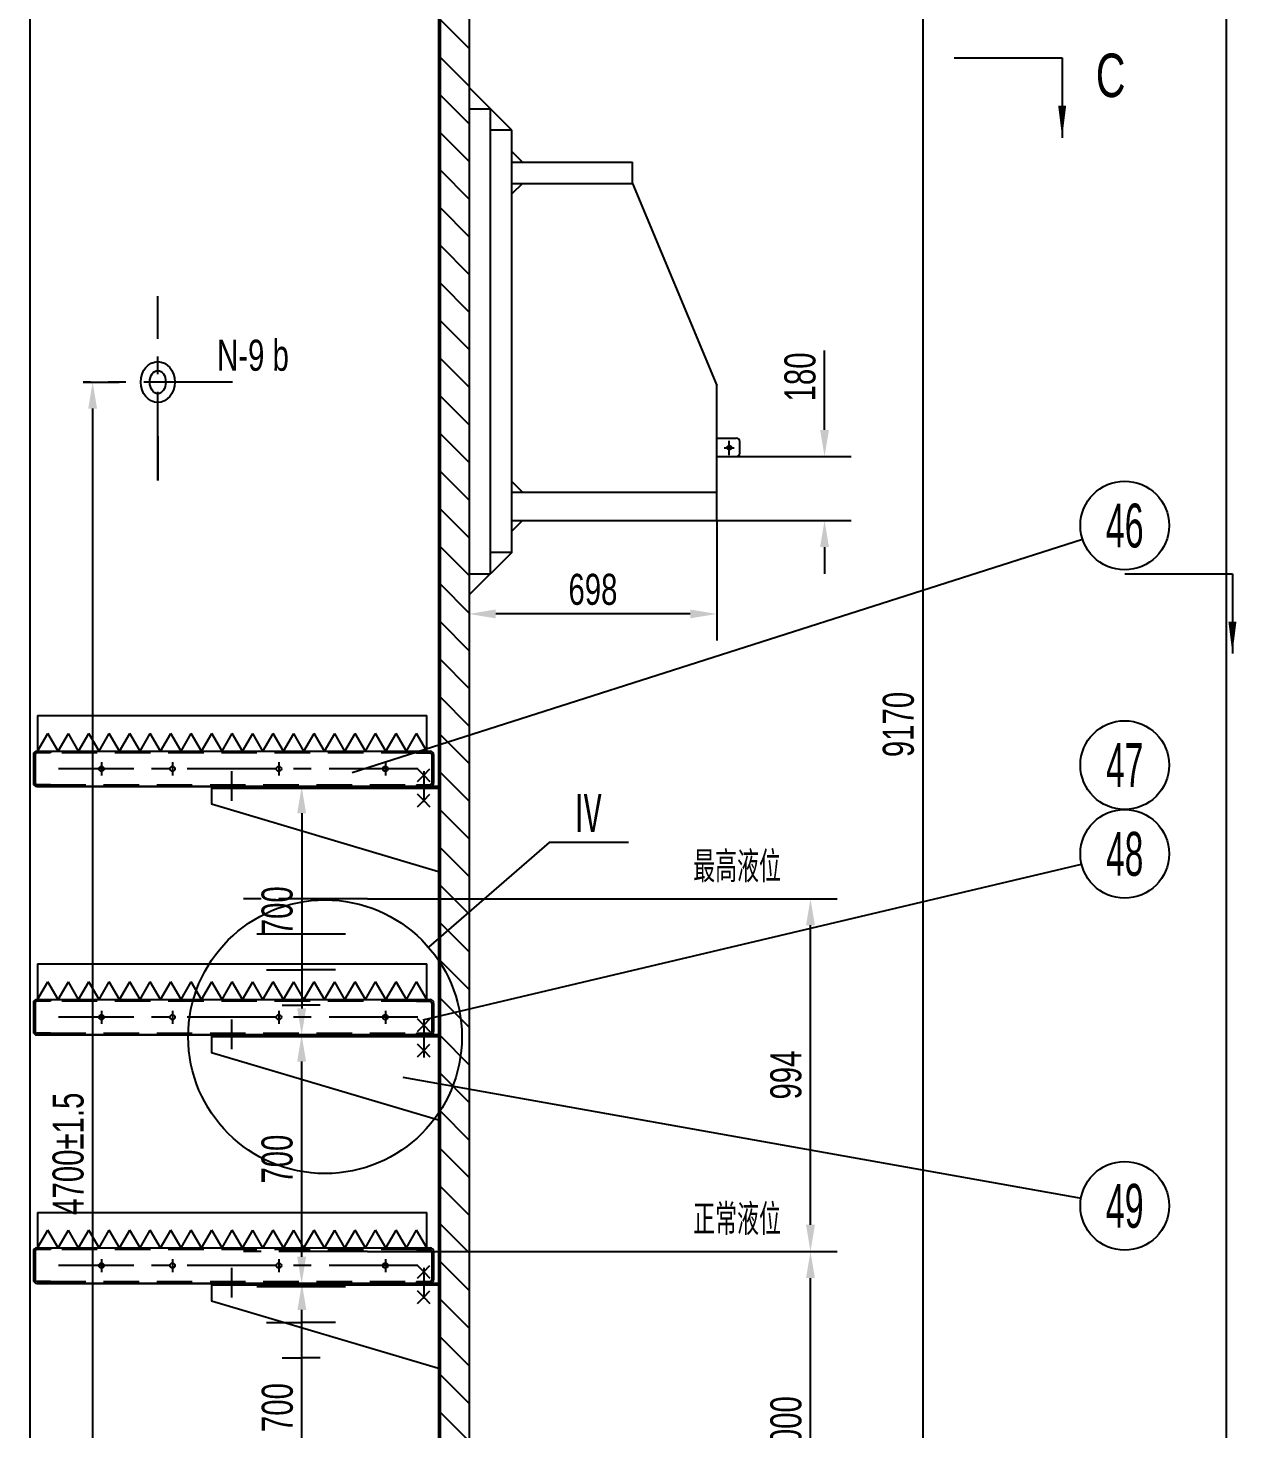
# Model space of a CAD drawing. Extents: x -3 to 21028, y -3 to 29728.
# Drawn here: x 7073 to 10480, y 10415 to 14363 of the extents above; entities that cross this region are included whole.
import ezdxf
from ezdxf.enums import TextEntityAlignment as Align

# ---------------------------------------------------------------- set-up
doc = ezdxf.new("R2010")
doc.units = 0
doc.header["$LTSCALE"] = 200
doc.header["$MEASUREMENT"] = 0
for name, pattern in [('F', [0.75, 0.5, -0.25]), ('G', [2, 1.25, -0.25, 0.25, -0.25]), ('K', [2.5, 1.25, -0.25, 0.25, -0.25, 0.25, -0.25])]:
    doc.linetypes.add(name, pattern=pattern)
doc.layers.get('0').update_dxf_attribs({"linetype": 'CONTINUOUS'})
doc.layers.get('DEFPOINTS').update_dxf_attribs({"linetype": 'CONTINUOUS'})
for name, color, linetype in [('01', 7, 'CONTINUOUS'), ('02', 1, 'CONTINUOUS'), ('04', 2, 'F'), ('05', 4, 'G'), ('07', 6, 'K'), ('08', 1, 'CONTINUOUS'), ('11', 3, 'CONTINUOUS')]:
    doc.layers.add(name, color=color, linetype=linetype)
doc.styles.get("Standard").update_dxf_attribs({"font": 'thenor.shx', "width": 0.707, "bigfont": 'hztxt.shx'})
doc.dimstyles.new('INTE', dxfattribs={"dimscale": 25, "dimtxt": 3.5, "dimasz": 3, "dimexe": 3, "dimexo": 0, "dimgap": 1, "dimtad": 1, "dimdec": 3, "dimdsep": 46, "dimtxsty": 'Standard', "dimcen": 0, "dimclrd": 1, "dimclre": 1, "dimclrt": 3, "dimaunit": 1, "dimadec": 0, "dimazin": 0, "dimtfac": 1, "dimtdec": 4, "dimtofl": 0, "dimtmove": 0, "dimatfit": 0, "dimfxl": 0, "dimtzin": 0, "dimarcsym": 0})
doc.dimstyles.new('INTE$2', dxfattribs={"dimscale": 25, "dimtxt": 3.5, "dimasz": 3, "dimexe": 3, "dimexo": 0, "dimgap": 1, "dimtad": 1, "dimtih": 1, "dimtoh": 1, "dimdec": 3, "dimdsep": 46, "dimtxsty": 'Standard', "dimcen": 0, "dimclrd": 1, "dimclre": 1, "dimclrt": 3, "dimaunit": 1, "dimadec": 3, "dimazin": 0, "dimtfac": 1, "dimtdec": 4, "dimtofl": 0, "dimtmove": 0, "dimatfit": 0, "dimfxl": 0, "dimtzin": 0, "dimarcsym": 0})

# ---------------------------------------------------------------- blocks, each defined once
blk = doc.blocks.new('*D205')
at = {"color": 1, "linetype": 'ByBlock'}
for p, q in [((8233.8, 17274.6), (9669.6, 17274.6)), ((9594.6, 17199.6), (9594.6, 8179.6)), ((8233.1, 8104.6), (9669.6, 8104.6))]:
    blk.add_line(p, q, dxfattribs=at)
for points in [[(9582.1, 17199.6), (9607.1, 17199.6), (9594.6, 17274.6)], [(9582.1, 8179.6), (9607.1, 8179.6), (9594.6, 8104.6)]]:
    blk.add_solid(points, dxfattribs=at)
at = {"layer": 'DEFPOINTS', "color": 0, "linetype": 'ByBlock'}
for p in [(8233.8, 17274.6), (8233.1, 8104.6), (9594.6, 8104.6)]:
    blk.add_point(p, dxfattribs=at)
at = {"color": 3, "linetype": 'ByBlock', "insert": (9525.9, 12689.6), "char_height": 87.5, "attachment_point": 5, "rotation": 90}
blk.add_mtext('9170', dxfattribs=at)
blk = doc.blocks.new('*D250')
at = {"color": 1, "linetype": 'ByBlock'}
for start, end in [(100.1385, 110.277), (49.723, 59.8615)]:
    blk.add_arc((6533.8, 26137.6), 424.4, start, end, dxfattribs=at)
for points in [[(6458, 26567.9), (6460.2, 26543), (6533.8, 26562)], [(6741.6, 26493.4), (6752.2, 26516), (6679, 26536.5)]]:
    blk.add_solid(points, dxfattribs=at)
at = {"layer": 'DEFPOINTS', "color": 0, "linetype": 'ByBlock'}
for p in [(6533.8, 28297.5), (7120.6, 27749.7), (6583.1, 26559.2), (6533.8, 26137.6), (6533.8, 5882.7)]:
    blk.add_point(p, dxfattribs=at)
at = {"color": 3, "linetype": 'ByBlock', "insert": (6634.8, 26618.6), "char_height": 87.5, "attachment_point": 5}
blk.add_mtext('20°', dxfattribs=at)
blk = doc.blocks.new('*D359')
at = {"color": 1, "linetype": 'ByBlock'}
for p, q in [((8029.8, 10915.1), (9352.8, 10915.1)), ((9277.8, 9990.1), (9277.8, 10840.1)), ((8029.8, 9915.1), (9352.8, 9915.1))]:
    blk.add_line(p, q, dxfattribs=at)
for points in [[(9265.3, 10840.1), (9290.3, 10840.1), (9277.8, 10915.1)], [(9265.3, 9990.1), (9290.3, 9990.1), (9277.8, 9915.1)]]:
    blk.add_solid(points, dxfattribs=at)
at = {"layer": 'DEFPOINTS', "color": 0, "linetype": 'ByBlock'}
for p in [(8029.8, 10915.1), (9277.8, 10915.1), (8029.8, 9915.1)]:
    blk.add_point(p, dxfattribs=at)
at = {"color": 3, "linetype": 'ByBlock', "insert": (9209, 10415.1), "char_height": 87.5, "attachment_point": 5, "rotation": 90}
blk.add_mtext('1000', dxfattribs=at)
blk = doc.blocks.new('*D360')
at = {"color": 1, "linetype": 'ByBlock'}
for p, q in [((8029.8, 11909.1), (9352.8, 11909.1)), ((9277.8, 10990.1), (9277.8, 11834.1)), ((8029.8, 10915.1), (9352.8, 10915.1))]:
    blk.add_line(p, q, dxfattribs=at)
for points in [[(9265.3, 11834.1), (9290.3, 11834.1), (9277.8, 11909.1)], [(9265.3, 10990.1), (9290.3, 10990.1), (9277.8, 10915.1)]]:
    blk.add_solid(points, dxfattribs=at)
at = {"layer": 'DEFPOINTS', "color": 0, "linetype": 'ByBlock'}
for p in [(8029.8, 11909.1), (9277.8, 11909.1), (8029.8, 10915.1)]:
    blk.add_point(p, dxfattribs=at)
at = {"color": 3, "linetype": 'ByBlock', "insert": (9209, 11412.1), "char_height": 87.5, "attachment_point": 5, "rotation": 90}
blk.add_mtext('994', dxfattribs=at)
blk = doc.blocks.new('*D381')
at = {"color": 1, "linetype": 'ByBlock'}
for p, q in [((7097.8, 10825.1), (7919.6, 10825.1)), ((7844.6, 10200.1), (7844.6, 10750.1)), ((7097.8, 10125.1), (7919.6, 10125.1))]:
    blk.add_line(p, q, dxfattribs=at)
for points in [[(7832.1, 10750.1), (7857.1, 10750.1), (7844.6, 10825.1)], [(7832.1, 10200.1), (7857.1, 10200.1), (7844.6, 10125.1)]]:
    blk.add_solid(points, dxfattribs=at)
at = {"layer": 'DEFPOINTS', "color": 0, "linetype": 'ByBlock'}
for p in [(7097.8, 10825.1), (7844.6, 10825.1), (7097.8, 10125.1)]:
    blk.add_point(p, dxfattribs=at)
at = {"color": 3, "linetype": 'ByBlock', "insert": (7775.8, 10475.1), "char_height": 87.5, "attachment_point": 5, "rotation": 90}
blk.add_mtext('700', dxfattribs=at)
blk = doc.blocks.new('*D382')
at = {"color": 1, "linetype": 'ByBlock'}
for p, q in [((7097.8, 11525.1), (7918.9, 11525.1)), ((7843.9, 11450.1), (7843.9, 10900.1)), ((7097.8, 10825.1), (7918.9, 10825.1))]:
    blk.add_line(p, q, dxfattribs=at)
for points in [[(7831.4, 11450.1), (7856.4, 11450.1), (7843.9, 11525.1)], [(7831.4, 10900.1), (7856.4, 10900.1), (7843.9, 10825.1)]]:
    blk.add_solid(points, dxfattribs=at)
at = {"layer": 'DEFPOINTS', "color": 0, "linetype": 'ByBlock'}
for p in [(7097.8, 11525.1), (7097.8, 10825.1), (7843.9, 10825.1)]:
    blk.add_point(p, dxfattribs=at)
at = {"color": 3, "linetype": 'ByBlock', "insert": (7775.1, 11175.1), "char_height": 87.5, "attachment_point": 5, "rotation": 90}
blk.add_mtext('700', dxfattribs=at)
blk = doc.blocks.new('*D383')
at = {"color": 1, "linetype": 'ByBlock'}
for p, q in [((7097.8, 12225.1), (7919, 12225.1)), ((7844, 12150.1), (7844, 11600.1)), ((7097.8, 11525.1), (7919, 11525.1))]:
    blk.add_line(p, q, dxfattribs=at)
for points in [[(7831.5, 12150.1), (7856.5, 12150.1), (7844, 12225.1)], [(7831.5, 11600.1), (7856.5, 11600.1), (7844, 11525.1)]]:
    blk.add_solid(points, dxfattribs=at)
at = {"layer": 'DEFPOINTS', "color": 0, "linetype": 'ByBlock'}
for p in [(7097.8, 12225.1), (7097.8, 11525.1), (7844, 11525.1)]:
    blk.add_point(p, dxfattribs=at)
at = {"color": 3, "linetype": 'ByBlock', "insert": (7775.2, 11875.1), "char_height": 87.5, "attachment_point": 5, "rotation": 90}
blk.add_mtext('700', dxfattribs=at)
blk = doc.blocks.new('*D427')
at = {"color": 1, "linetype": 'ByBlock'}
for p, q in [((9013.8, 12975.1), (9013.8, 12636.6)), ((8315.8, 12825.1), (8315.8, 12636.6)), ((8938.8, 12711.6), (8390.8, 12711.6))]:
    blk.add_line(p, q, dxfattribs=at)
for points in [[(8390.8, 12724.1), (8390.8, 12699.1), (8315.8, 12711.6)], [(8938.8, 12724.1), (8938.8, 12699.1), (9013.8, 12711.6)]]:
    blk.add_solid(points, dxfattribs=at)
at = {"layer": 'DEFPOINTS', "color": 0, "linetype": 'ByBlock'}
for p in [(9013.8, 12975.1), (8315.8, 12825.1), (8315.8, 12711.6)]:
    blk.add_point(p, dxfattribs=at)
at = {"color": 3, "linetype": 'ByBlock', "insert": (8664.8, 12780.4), "char_height": 87.5, "attachment_point": 5}
blk.add_mtext('698', dxfattribs=at)
blk = doc.blocks.new('*D428')
at = {"color": 1, "linetype": 'ByBlock'}
for p, q in [((9317.4, 13230.1), (9317.4, 13454.1)), ((9068.8, 13155.1), (9392.4, 13155.1)), ((9013.8, 12975.1), (9392.4, 12975.1)), ((9317.4, 12900.1), (9317.4, 12825.1))]:
    blk.add_line(p, q, dxfattribs=at)
for points in [[(9304.9, 13230.1), (9329.9, 13230.1), (9317.4, 13155.1)], [(9304.9, 12900.1), (9329.9, 12900.1), (9317.4, 12975.1)]]:
    blk.add_solid(points, dxfattribs=at)
at = {"layer": 'DEFPOINTS', "color": 0, "linetype": 'ByBlock'}
for p in [(9068.8, 13155.1), (9317.4, 13155.1), (9013.8, 12975.1)]:
    blk.add_point(p, dxfattribs=at)
at = {"color": 3, "linetype": 'ByBlock', "insert": (9248.7, 13379.6), "char_height": 87.5, "attachment_point": 5, "rotation": 90}
blk.add_mtext('180', dxfattribs=at)
blk = doc.blocks.new('*D438')
at = {"color": 1, "linetype": 'ByBlock'}
for p, q in [((6834.3, 27965.4), (10524.2, 27965.4)), ((10449.2, 27890.4), (10449.2, 2343.6)), ((9669.4, 2268.6), (10524.2, 2268.6))]:
    blk.add_line(p, q, dxfattribs=at)
for points in [[(10436.7, 27890.4), (10461.7, 27890.4), (10449.2, 27965.4)], [(10436.7, 2343.6), (10461.7, 2343.6), (10449.2, 2268.6)]]:
    blk.add_solid(points, dxfattribs=at)
at = {"layer": 'DEFPOINTS', "color": 0, "linetype": 'ByBlock'}
for p in [(6834.3, 27965.4), (9669.4, 2268.6), (10449.2, 2268.6)]:
    blk.add_point(p, dxfattribs=at)
at = {"color": 3, "linetype": 'ByBlock', "insert": (10380.4, 15117), "char_height": 87.5, "attachment_point": 5, "rotation": 90}
blk.add_mtext('≈25685', dxfattribs=at)

msp = doc.modelspace()

# ---------------------------------------------------------------- hatches: boundary and pattern name
at = {"layer": '08'}
h = msp.add_hatch(dxfattribs=at)
h.set_pattern_fill('ANSI31', color=256, scale=600, angle=90, style=0)
h.set_pattern_definition([(135, (0, -289.53), (-53.033, -53.033), [])])
h.paths.add_polyline_path([(8233.8306, 8895.59), (8234.8306, 8895.0127), (8234.8306, 8890.0127), (8241.8306, 8885.1112), (8243.8306, 8885.1112), (8315.8306, 8935.5262), (8315.8306, 14511.6963), (8243.8306, 14562.1112), (8241.8306, 14562.1112), (8234.8306, 14557.2098), (8234.8306, 14552.2098), (8233.8306, 14551.6324)])

# ---------------------------------------------------------------- linework, layer by layer
at = {"color": 1, "linetype": 'ByBlock'}
for p, q in [((7228.0821, 13365.1112), (7329.9372, 13365.1112)), ((7254.9372, 13290.1112), (7254.9372, 8740.1112))]:
    msp.add_line(p, q, dxfattribs=at)
msp.add_solid([(7242.4372, 13290.1112), (7267.4372, 13290.1112), (7254.9372, 13365.1112)], dxfattribs=at)
at = {"layer": '01'}
for p, q in [((7077.8306, 15293.8131), (7077.8306, 9166.8131)), ((8229.8306, 14549.323), (8229.8306, 7831.4005)), ((8233.8306, 14551.6324), (8233.8306, 8895.59)), ((8315.8306, 14511.6963), (8315.8306, 8935.5262)), ((9683.0269, 14278.8168), (9808.0269, 14278.8168)), ((9808.0269, 14278.8168), (9933.0269, 14278.8168)), ((9862.0832, 14278.8168), (9987.0832, 14278.8168)), ((8435.8306, 14075.1112), (8315.8306, 14195.1112)), ((8315.8306, 14135.1112), (8375.8306, 14135.1112)), ((8375.8306, 12825.1112), (8375.8306, 14135.1112)), ((8435.8306, 14075.1112), (8375.8306, 14075.1112)), ((8435.8306, 12885.1112), (8435.8306, 14075.1112)), ((8465.8306, 13985.1112), (8435.8306, 14015.1112)), ((8435.8306, 13985.1112), (8775.8306, 13985.1112)), ((8775.8306, 13925.1112), (8775.8306, 13985.1112)), ((8435.8306, 13925.1112), (8775.8306, 13925.1112)), ((8465.8306, 13925.1112), (8435.8306, 13895.1112)), ((8775.8306, 13925.1112), (9013.8306, 13355.1112)), ((9013.8306, 13055.1112), (9013.8306, 13355.1112)), ((7438.4962, 13212.2221), (7438.4962, 13087.2221)), ((9013.8306, 13207.1366), (9068.8306, 13207.1366)), ((9078.8306, 13165.1112), (9078.8306, 13197.1366)), ((9013.8306, 13155.1112), (9068.8306, 13155.1112)), ((8465.8306, 13055.1112), (8435.8306, 13085.1112)), ((8435.8306, 13055.1112), (9013.8306, 13055.1112)), ((9013.8306, 12975.1112), (9013.8306, 13055.1112)), ((8435.8306, 12975.1112), (9013.8306, 12975.1112)), ((8465.8306, 12975.1112), (8435.8306, 12945.1112)), ((8435.8306, 12885.1112), (8315.8306, 12765.1112)), ((8435.8306, 12885.1112), (8375.8306, 12885.1112)), ((8315.8306, 12825.1112), (8375.8306, 12825.1112)), ((10163.3174, 12825.1112), (10288.3174, 12825.1112)), ((10288.3174, 12825.1112), (10413.3174, 12825.1112)), ((10341.8644, 12825.1112), (10466.8644, 12825.1112)), ((7099.8675, 12425.1112), (8196.8333, 12425.1112)), ((7099.8675, 12425.1112), (7099.8675, 12325.1112)), ((8196.8333, 12325.1112), (8196.8333, 12425.1112)), ((7099.8678, 12325.1112), (7128.7353, 12375.1112)), ((7157.6028, 12325.1112), (7128.7353, 12375.1112)), ((7157.6028, 12325.1112), (7186.4703, 12375.1112)), ((7215.3378, 12325.1112), (7186.4703, 12375.1112)), ((7215.3378, 12325.1112), (7244.2054, 12375.1112)), ((7273.0729, 12325.1112), (7244.2054, 12375.1112)), ((7273.0729, 12325.1112), (7301.9404, 12375.1112)), ((7330.8079, 12325.1112), (7301.9404, 12375.1112)), ((7330.8079, 12325.1112), (7359.6754, 12375.1112)), ((7388.5429, 12325.1112), (7359.6754, 12375.1112)), ((7388.5429, 12325.1112), (7417.4104, 12375.1112)), ((7446.278, 12325.1112), (7417.4104, 12375.1112)), ((7446.278, 12325.1112), (7475.1455, 12375.1112)), ((7504.013, 12325.1112), (7475.1455, 12375.1112)), ((7504.013, 12325.1112), (7532.8805, 12375.1112)), ((7561.748, 12325.1112), (7532.8805, 12375.1112)), ((7561.748, 12325.1112), (7590.6155, 12375.1112)), ((7619.483, 12325.1112), (7590.6155, 12375.1112)), ((7619.483, 12325.1112), (7648.3505, 12375.1112)), ((7677.2181, 12325.1112), (7648.3505, 12375.1112)), ((7677.2181, 12325.1112), (7706.0856, 12375.1112)), ((7734.9531, 12325.1112), (7706.0856, 12375.1112)), ((7734.9531, 12325.1112), (7763.8206, 12375.1112)), ((7792.6881, 12325.1112), (7763.8206, 12375.1112)), ((7792.6881, 12325.1112), (7821.5556, 12375.1112)), ((7850.4231, 12325.1112), (7821.5556, 12375.1112)), ((7850.4231, 12325.1112), (7879.2907, 12375.1112)), ((7908.1582, 12325.1112), (7879.2907, 12375.1112)), ((7908.1582, 12325.1112), (7937.0257, 12375.1112)), ((7965.8932, 12325.1112), (7937.0257, 12375.1112)), ((7965.8932, 12325.1112), (7994.7607, 12375.1112)), ((8023.6282, 12325.1112), (7994.7607, 12375.1112)), ((8023.6282, 12325.1112), (8052.4957, 12375.1112)), ((8081.3632, 12325.1112), (8052.4957, 12375.1112)), ((8081.3632, 12325.1112), (8110.2308, 12375.1112)), ((8139.0983, 12325.1112), (8110.2308, 12375.1112)), ((8139.0983, 12325.1112), (8167.9658, 12375.1112)), ((8196.8333, 12325.1112), (8167.9658, 12375.1112)), ((7097.8304, 12325.1112), (8205.8306, 12325.1112)), ((7135.8306, 12320.1112), (7097.8306, 12320.1112)), ((7135.8306, 12325.1112), (7135.8306, 12320.1112)), ((8167.8306, 12325.1112), (8167.8306, 12320.1112)), ((8167.8306, 12320.1112), (8205.8306, 12320.1112)), ((7087.8306, 12315.1112), (7087.8306, 12235.1112)), ((7092.8306, 12315.1112), (7092.8306, 12235.1112)), ((8210.8306, 12315.1112), (8210.8306, 12235.1112)), ((8215.8306, 12315.1112), (8215.8306, 12235.1112)), ((8187.8306, 12257.4563), (8170.153, 12275.134)), ((8170.153, 12239.7787), (8187.8306, 12257.4563)), ((8187.8306, 12257.4563), (8205.5083, 12275.134)), ((8187.8306, 12257.4563), (8205.5083, 12239.7787)), ((8229.8306, 12225.1112), (7097.8303, 12225.1112)), ((7135.8306, 12230.1112), (7097.8306, 12230.1112)), ((7135.8306, 12230.1112), (7135.8306, 12225.1112)), ((7589.8306, 12225.1112), (7589.8306, 12175.1112)), ((8229.8306, 12220.1112), (7589.8306, 12220.1112)), ((8167.8306, 12230.1112), (8167.8306, 12225.1112)), ((8167.8306, 12230.1112), (8205.8306, 12230.1112)), ((8187.8306, 12186.157), (8170.153, 12203.8347)), ((8187.8306, 12186.157), (8205.5083, 12203.8347)), ((8229.8306, 11985.1112), (7589.8306, 12175.1112)), ((8170.153, 12168.4793), (8187.8306, 12186.157)), ((8187.8306, 12186.157), (8205.5083, 12168.4793)), ((7099.8675, 11725.1112), (8196.8333, 11725.1112)), ((7099.8675, 11725.1112), (7099.8675, 11625.1112)), ((8196.8333, 11625.1112), (8196.8333, 11725.1112)), ((7099.8678, 11625.1112), (7128.7353, 11675.1112)), ((7157.6028, 11625.1112), (7128.7353, 11675.1112)), ((7157.6028, 11625.1112), (7186.4703, 11675.1112)), ((7215.3378, 11625.1112), (7186.4703, 11675.1112)), ((7215.3378, 11625.1112), (7244.2054, 11675.1112)), ((7273.0729, 11625.1112), (7244.2054, 11675.1112)), ((7273.0729, 11625.1112), (7301.9404, 11675.1112)), ((7330.8079, 11625.1112), (7301.9404, 11675.1112)), ((7330.8079, 11625.1112), (7359.6754, 11675.1112)), ((7388.5429, 11625.1112), (7359.6754, 11675.1112)), ((7388.5429, 11625.1112), (7417.4104, 11675.1112)), ((7446.278, 11625.1112), (7417.4104, 11675.1112)), ((7446.278, 11625.1112), (7475.1455, 11675.1112)), ((7504.013, 11625.1112), (7475.1455, 11675.1112)), ((7504.013, 11625.1112), (7532.8805, 11675.1112)), ((7561.748, 11625.1112), (7532.8805, 11675.1112)), ((7561.748, 11625.1112), (7590.6155, 11675.1112)), ((7619.483, 11625.1112), (7590.6155, 11675.1112)), ((7619.483, 11625.1112), (7648.3505, 11675.1112)), ((7677.2181, 11625.1112), (7648.3505, 11675.1112)), ((7677.2181, 11625.1112), (7706.0856, 11675.1112)), ((7734.9531, 11625.1112), (7706.0856, 11675.1112)), ((7734.9531, 11625.1112), (7763.8206, 11675.1112)), ((7792.6881, 11625.1112), (7763.8206, 11675.1112)), ((7792.6881, 11625.1112), (7821.5556, 11675.1112)), ((7850.4231, 11625.1112), (7821.5556, 11675.1112)), ((7850.4231, 11625.1112), (7879.2907, 11675.1112)), ((7908.1582, 11625.1112), (7879.2907, 11675.1112)), ((7908.1582, 11625.1112), (7937.0257, 11675.1112)), ((7965.8932, 11625.1112), (7937.0257, 11675.1112)), ((7965.8932, 11625.1112), (7994.7607, 11675.1112)), ((8023.6282, 11625.1112), (7994.7607, 11675.1112)), ((8023.6282, 11625.1112), (8052.4957, 11675.1112)), ((8081.3632, 11625.1112), (8052.4957, 11675.1112)), ((8081.3632, 11625.1112), (8110.2308, 11675.1112)), ((8139.0983, 11625.1112), (8110.2308, 11675.1112)), ((8139.0983, 11625.1112), (8167.9658, 11675.1112)), ((8196.8333, 11625.1112), (8167.9658, 11675.1112)), ((7087.8306, 11615.1112), (7087.8306, 11535.1112)), ((7092.8306, 11615.1112), (7092.8306, 11535.1112)), ((7097.8304, 11625.1112), (8205.8306, 11625.1112)), ((7135.8306, 11620.1112), (7097.8306, 11620.1112)), ((7135.8306, 11625.1112), (7135.8306, 11620.1112)), ((8167.8306, 11625.1112), (8167.8306, 11620.1112)), ((8167.8306, 11620.1112), (8205.8306, 11620.1112)), ((8210.8306, 11615.1112), (8210.8306, 11535.1112)), ((8215.8306, 11615.1112), (8215.8306, 11535.1112)), ((8187.8306, 11552.4563), (8170.153, 11570.134)), ((8187.8306, 11552.4563), (8205.5083, 11570.134)), ((7135.8306, 11530.1112), (7097.8306, 11530.1112)), ((7135.8306, 11530.1112), (7135.8306, 11525.1112)), ((8167.8306, 11530.1112), (8167.8306, 11525.1112)), ((8167.8306, 11530.1112), (8205.8306, 11530.1112)), ((8170.153, 11534.7787), (8187.8306, 11552.4563)), ((8187.8306, 11552.4563), (8205.5083, 11534.7787)), ((8229.8306, 11525.1112), (7097.8303, 11525.1112)), ((7589.8306, 11525.1112), (7589.8306, 11475.1112)), ((8229.8306, 11520.1112), (7589.8306, 11520.1112)), ((8187.8306, 11481.157), (8170.153, 11498.8347)), ((8187.8306, 11481.157), (8205.5083, 11498.8347)), ((8229.8306, 11285.1112), (7589.8306, 11475.1112)), ((8170.153, 11463.4793), (8187.8306, 11481.157)), ((8187.8306, 11481.157), (8205.5083, 11463.4793)), ((7099.8675, 11025.1112), (8196.8333, 11025.1112)), ((7099.8675, 11025.1112), (7099.8675, 10925.1112)), ((8196.8333, 10925.1112), (8196.8333, 11025.1112)), ((7099.8678, 10925.1112), (7128.7353, 10975.1112)), ((7157.6028, 10925.1112), (7128.7353, 10975.1112)), ((7157.6028, 10925.1112), (7186.4703, 10975.1112)), ((7215.3378, 10925.1112), (7186.4703, 10975.1112)), ((7215.3378, 10925.1112), (7244.2054, 10975.1112)), ((7273.0729, 10925.1112), (7244.2054, 10975.1112)), ((7273.0729, 10925.1112), (7301.9404, 10975.1112)), ((7330.8079, 10925.1112), (7301.9404, 10975.1112)), ((7330.8079, 10925.1112), (7359.6754, 10975.1112)), ((7388.5429, 10925.1112), (7359.6754, 10975.1112)), ((7388.5429, 10925.1112), (7417.4104, 10975.1112)), ((7446.278, 10925.1112), (7417.4104, 10975.1112)), ((7446.278, 10925.1112), (7475.1455, 10975.1112)), ((7504.013, 10925.1112), (7475.1455, 10975.1112)), ((7504.013, 10925.1112), (7532.8805, 10975.1112)), ((7561.748, 10925.1112), (7532.8805, 10975.1112)), ((7561.748, 10925.1112), (7590.6155, 10975.1112)), ((7619.483, 10925.1112), (7590.6155, 10975.1112)), ((7619.483, 10925.1112), (7648.3505, 10975.1112)), ((7677.2181, 10925.1112), (7648.3505, 10975.1112)), ((7677.2181, 10925.1112), (7706.0856, 10975.1112)), ((7734.9531, 10925.1112), (7706.0856, 10975.1112)), ((7734.9531, 10925.1112), (7763.8206, 10975.1112)), ((7792.6881, 10925.1112), (7763.8206, 10975.1112)), ((7792.6881, 10925.1112), (7821.5556, 10975.1112)), ((7850.4231, 10925.1112), (7821.5556, 10975.1112)), ((7850.4231, 10925.1112), (7879.2907, 10975.1112)), ((7908.1582, 10925.1112), (7879.2907, 10975.1112)), ((7908.1582, 10925.1112), (7937.0257, 10975.1112)), ((7965.8932, 10925.1112), (7937.0257, 10975.1112)), ((7965.8932, 10925.1112), (7994.7607, 10975.1112)), ((8023.6282, 10925.1112), (7994.7607, 10975.1112)), ((8023.6282, 10925.1112), (8052.4957, 10975.1112)), ((8081.3632, 10925.1112), (8052.4957, 10975.1112)), ((8081.3632, 10925.1112), (8110.2308, 10975.1112)), ((8139.0983, 10925.1112), (8110.2308, 10975.1112)), ((8139.0983, 10925.1112), (8167.9658, 10975.1112)), ((8196.8333, 10925.1112), (8167.9658, 10975.1112)), ((7087.8306, 10915.1112), (7087.8306, 10835.1112)), ((7092.8306, 10915.1112), (7092.8306, 10835.1112)), ((7097.8304, 10925.1112), (8205.8306, 10925.1112)), ((7135.8306, 10920.1112), (7097.8306, 10920.1112)), ((7135.8306, 10925.1112), (7135.8306, 10920.1112)), ((8167.8306, 10925.1112), (8167.8306, 10920.1112)), ((8167.8306, 10920.1112), (8205.8306, 10920.1112)), ((8210.8306, 10915.1112), (8210.8306, 10835.1112)), ((8215.8306, 10915.1112), (8215.8306, 10835.1112)), ((8187.8306, 10857.4563), (8170.153, 10875.134)), ((8170.153, 10839.7787), (8187.8306, 10857.4563)), ((8187.8306, 10857.4563), (8205.5083, 10875.134)), ((8187.8306, 10857.4563), (8205.5083, 10839.7787)), ((8229.8306, 10825.1112), (7097.8303, 10825.1112)), ((7135.8306, 10830.1112), (7097.8306, 10830.1112)), ((7135.8306, 10830.1112), (7135.8306, 10825.1112)), ((7589.8306, 10825.1112), (7589.8306, 10775.1112)), ((8229.8306, 10820.1112), (7589.8306, 10820.1112)), ((8167.8306, 10830.1112), (8167.8306, 10825.1112)), ((8167.8306, 10830.1112), (8205.8306, 10830.1112)), ((8187.8306, 10786.157), (8170.153, 10803.8347)), ((8170.153, 10768.4793), (8187.8306, 10786.157)), ((8187.8306, 10786.157), (8205.5083, 10803.8347)), ((8187.8306, 10786.157), (8205.5083, 10768.4793)), ((8229.8306, 10585.1112), (7589.8306, 10775.1112))]:
    msp.add_line(p, q, dxfattribs=at)
for centre, radius in [((9048.8306, 13180.1112), 6), ((7279.8306, 12275.1112), 7), ((7479.8306, 12275.1112), 7), ((7779.8306, 12275.1112), 7), ((8079.8306, 12275.1112), 7), ((7279.8306, 11575.1112), 7), ((7479.8306, 11575.1112), 7), ((7779.8306, 11575.1112), 7), ((8079.8306, 11575.1112), 7), ((7279.8306, 10875.1112), 7), ((7479.8306, 10875.1112), 7), ((7779.8306, 10875.1112), 7), ((8079.8306, 10875.1112), 7)]:
    msp.add_circle(centre, radius, dxfattribs=at)
for centre, radius, start, end in [((9068.8306, 13197.1366), 10, 0, 90), ((9068.8306, 13165.1112), 10, 270, 0), ((7097.8306, 12315.1112), 10, 90, 180), ((7097.8306, 12315.1112), 5, 90, 180), ((8205.8306, 12315.1112), 10, 0, 90), ((8205.8306, 12315.1112), 5, 0, 90), ((7097.8306, 12235.1112), 10, 180, 270), ((7097.8306, 12235.1112), 5, 180, 270), ((8205.8306, 12235.1112), 10, 270, 0), ((8205.8306, 12235.1112), 5, 270, 0), ((7097.8306, 11615.1112), 10, 90, 180), ((7097.8306, 11615.1112), 5, 90, 180), ((8205.8306, 11615.1112), 10, 0, 90), ((8205.8306, 11615.1112), 5, 0, 90), ((7097.8306, 11535.1112), 10, 180, 270), ((7097.8306, 11535.1112), 5, 180, 270), ((8205.8306, 11535.1112), 10, 270, 0), ((8205.8306, 11535.1112), 5, 270, 0), ((7097.8306, 10915.1112), 10, 90, 180), ((7097.8306, 10915.1112), 5, 90, 180), ((8205.8306, 10915.1112), 10, 0, 90), ((8205.8306, 10915.1112), 5, 0, 90), ((7097.8306, 10835.1112), 10, 180, 270), ((7097.8306, 10835.1112), 5, 180, 270), ((8205.8306, 10835.1112), 10, 270, 0), ((8205.8306, 10835.1112), 5, 270, 0)]:
    msp.add_arc(centre, radius, start, end, dxfattribs=at)
for major_axis, ratio in [((0, 57.5), 0.834782609), ((0, 32.5), 0.692307692)]:
    msp.add_ellipse((7438.4962, 13365.1112), major_axis=major_axis, ratio=ratio, dxfattribs=at)
at = {"layer": '02'}
for p, q in [((9987.0832, 14278.8168), (9987.0832, 14053.8168)), ((7985.8197, 12264.5034), (10044.2566, 12922.7377)), ((10466.8644, 12825.1112), (10466.8644, 12600.1112)), ((8186.3828, 11568.1966), (10041.6708, 12006.8211)), ((8129.079, 11406.0429), (10040.2556, 11065.509))]:
    msp.add_line(p, q, dxfattribs=at)
for points in [[(9987.0832, 14053.8168, 0, 22.5, 0), (9987.0832, 14143.8168, 0, 0, 0)], [(10466.8644, 12600.1112, 0, 22.5, 0), (10466.8644, 12690.1112, 0, 0, 0)]]:
    msp.add_lwpolyline(points, format="xyseb", dxfattribs=at)
for centre in [(10163.3174, 12960.8102), (10163.3174, 12285.5806), (10163.3174, 12035.5806), (10163.3174, 11043.5818)]:
    msp.add_circle(centre, 125, dxfattribs=at)
at = {"layer": '04'}
for p, q in [((8167.8306, 12320.1112), (7135.8306, 12320.1112)), ((7135.8306, 12230.1112), (8167.8306, 12230.1112)), ((8167.8306, 11620.1112), (7135.8306, 11620.1112)), ((7135.8306, 11530.1112), (8167.8306, 11530.1112)), ((8167.8306, 10920.1112), (7135.8306, 10920.1112)), ((7135.8306, 10830.1112), (8167.8306, 10830.1112))]:
    msp.add_line(p, q, dxfattribs=at)
at = {"layer": '05'}
for p, q in [((7438.4962, 13087.2221), (7438.4962, 13607.383)), ((7648.826, 13365.1112), (7228.0821, 13365.1112)), ((9048.8306, 13159.3497), (9048.8306, 13199.491)), ((9034.2282, 13180.1112), (9062.4127, 13180.1112)), ((7279.8306, 12293.4935), (7279.8306, 12256.639)), ((7479.8306, 12293.4935), (7479.8306, 12256.639)), ((7779.8306, 12293.4935), (7779.8306, 12256.639)), ((8079.8306, 12293.4935), (8079.8306, 12256.639)), ((8171.1254, 12275.1112), (7158.473, 12275.1112)), ((7645.8306, 12268.6477), (7645.8306, 12185.2264)), ((8187.8306, 12268.6477), (8187.8306, 12181.157)), ((8171.1254, 11575.1112), (7158.473, 11575.1112)), ((7279.8306, 11593.4935), (7279.8306, 11556.639)), ((7479.8306, 11593.4935), (7479.8306, 11556.639)), ((7645.8306, 11568.6477), (7645.8306, 11485.2264)), ((7779.8306, 11593.4935), (7779.8306, 11556.639)), ((8079.8306, 11593.4935), (8079.8306, 11556.639)), ((8187.8306, 11568.6477), (8187.8306, 11461.5435)), ((8171.1254, 10875.1112), (7158.473, 10875.1112)), ((7279.8306, 10893.4935), (7279.8306, 10856.639)), ((7479.8306, 10893.4935), (7479.8306, 10856.639)), ((7645.8306, 10868.6477), (7645.8306, 10785.2264)), ((7779.8306, 10893.4935), (7779.8306, 10856.639)), ((8079.8306, 10893.4935), (8079.8306, 10856.639)), ((8187.8306, 10868.6477), (8187.8306, 10781.157))]:
    msp.add_line(p, q, dxfattribs=at)
at = {"layer": '07'}
for p, q in [((8029.8306, 11909.1112), (7654.8306, 11909.1112)), ((7967.3306, 11809.1112), (7717.3306, 11809.1112)), ((7745.2756, 11709.1112), (7842.3306, 11709.1112)), ((7939.3857, 11709.1112), (7842.3306, 11709.1112)), ((7788.724, 11609.1112), (7842.3306, 11609.1112)), ((7895.9373, 11609.1112), (7842.3306, 11609.1112)), ((8029.8306, 10915.1112), (7654.8306, 10915.1112)), ((7967.3306, 10815.1112), (7717.3306, 10815.1112)), ((7745.2756, 10715.1112), (7842.3306, 10715.1112)), ((7939.3857, 10715.1112), (7842.3306, 10715.1112)), ((7788.724, 10615.1112), (7842.3306, 10615.1112)), ((7895.9373, 10615.1112), (7842.3306, 10615.1112))]:
    msp.add_line(p, q, dxfattribs=at)
at = {"layer": '08'}
for p, q in [((8541.7377, 12067.6882), (8201.2651, 11772.6528)), ((8764.649, 12067.6882), (8541.7377, 12067.6882))]:
    msp.add_line(p, q, dxfattribs=at)
msp.add_circle((7909.8306, 11520.1112), 385.6311, dxfattribs=at)
at = {"layer": 'DEFPOINTS', "color": 0, "linetype": 'ByBlock'}
for p in [(7228.0821, 13365.1112), (9043.6727, 13177.046), (9053.9886, 13183.1765)]:
    msp.add_point(p, dxfattribs=at)

# ---------------------------------------------------------------- texts
at = {"color": 3, "linetype": 'ByBlock', "insert": (7186.1872, 11190.3803), "char_height": 87.5, "attachment_point": 5, "rotation": 90}
msp.add_mtext('4700%%p1.5', dxfattribs=at)
at = {"layer": '02', "width": 0.633862}
for height, p, p2 in [(0.01, (7755.3766, 13218.4332), (7755.3829, 13218.4332)), (0.05, (7985.8039, 12264.4784), (7985.8354, 12264.4784)), (0.05, (8186.3671, 11568.1716), (8186.3985, 11568.1716)), (0.05, (8129.0633, 11406.0179), (8129.0947, 11406.0179))]:
    msp.add_text('●', height=height, dxfattribs=at).set_placement(p, p2, align=Align.FIT)
at = {"layer": '11', "width": 0.707}
msp.add_text('C', height=122.5, dxfattribs=at).set_placement((10081.8777, 14131.4966), align=Align.BOTTOM_LEFT)
for s, height, p in [('N-9 b', 87.5, (7605.6123, 13396.9827)), ('Ⅳ', 122.5, (8607.9107, 12085.0462))]:
    msp.add_text(s, height=height, dxfattribs=at).set_placement(p)
at = {"layer": '11'}
for s, width, p, p2 in [('46', 0.616521, (10109.9291, 12898.9384), (10216.7058, 12898.9384)), ('47', 0.628444, (10110.8253, 12223.7087), (10215.8095, 12223.7087)), ('48', 0.628444, (10110.8253, 11973.7087), (10215.8095, 11973.7087)), ('49', 0.606985, (10109.9291, 10981.71), (10216.7058, 10981.71))]:
    msp.add_text(s, height=123.74369, dxfattribs=dict(at, width=width)).set_placement(p, p2, align=Align.FIT)
at = {"layer": '11', "ltscale": 2.5, "width": 0.707}
for s, p in [('最高液位', (8947.2251, 11955.0704)), ('正常液位', (8947.2251, 10961.0704))]:
    msp.add_text(s, height=87.5, dxfattribs=at).set_placement(p)

# ---------------------------------------------------------------- dimensions: what is measured, and where the dimension line sits
at = {"layer": '08'}
dim = msp.add_angular_dim_2l(base=(6583.1008, 26269.644), line1=((6533.8306, 25848.1112), (7120.5563, 27460.1267)), line2=((6533.8306, 28008.008), (6533.8306, 5593.1904)), dimstyle='INTE$2', override={"dimaunit": 0, "dimazin": 2}, dxfattribs=at)
dim.commit()
dim.dimension.update_dxf_attribs({"geometry": '*D250', "text_midpoint": (6634.8298, 26260.3206), "dimtype": 162, "insert": (0, -289.5333)})
dim = msp.add_linear_dim(base=(10449.1872, 2268.6112), p1=(6834.3306, 27965.4353), p2=(9669.4376, 2268.6112), angle=90, text='≈25685', dimstyle='INTE', override={"dimaunit": 0}, dxfattribs=at)
dim.commit()
dim.dimension.update_dxf_attribs({"geometry": '*D438', "text_midpoint": (10380.4286, 15117.0232)})
dim = msp.add_linear_dim(base=(9594.6054, 7815.1112), p1=(8233.8306, 16985.1112), p2=(8233.079, 7815.1112), angle=270, dimstyle='INTE', override={"dimaunit": 0}, dxfattribs=at)
dim.commit()
dim.dimension.update_dxf_attribs({"geometry": '*D205', "text_midpoint": (9525.8554, 12400.1112), "insert": (0, -289.5333)})
for base, p1, p2, angle, picture, middle in [((9317.4148, 13155.1112), (9013.8306, 12975.1112), (9068.8306, 13155.1112), 90, '*D428', (9248.6648, 13379.6256)), ((7843.9979, 11525.1112), (7097.8303, 12225.1112), (7097.8303, 11525.1112), 270, '*D383', (7775.2479, 11875.1112)), ((9277.7948, 11909.1112), (8029.8306, 10915.1112), (8029.8306, 11909.1112), 90, '*D360', (9209.0448, 11412.1112)), ((7843.8544, 10825.1112), (7097.8303, 11525.1112), (7097.8303, 10825.1112), 270, '*D382', (7775.1044, 11175.1112)), ((9277.7948, 10915.1112), (8029.8306, 9915.1112), (8029.8306, 10915.1112), 90, '*D359', (9209.0448, 10415.1112)), ((7844.5507, 10825.1112), (7097.8303, 10125.1112), (7097.8303, 10825.1112), 270, '*D381', (7775.8007, 10475.1112))]:
    dim = msp.add_linear_dim(base=base, p1=p1, p2=p2, angle=angle, dimstyle='INTE', override={"dimaunit": 0}, dxfattribs=at)
    dim.commit()
    dim.dimension.update_dxf_attribs({"geometry": picture, "text_midpoint": middle})
dim = msp.add_linear_dim(base=(8315.8306, 12711.6201), p1=(9013.8306, 12975.1112), p2=(8315.8306, 12825.1112), dimstyle='INTE', override={"dimaunit": 0}, dxfattribs=at)
dim.commit()
dim.dimension.update_dxf_attribs({"geometry": '*D427', "text_midpoint": (8664.8306, 12780.3701)})

doc.saveas('drawing.dxf')
